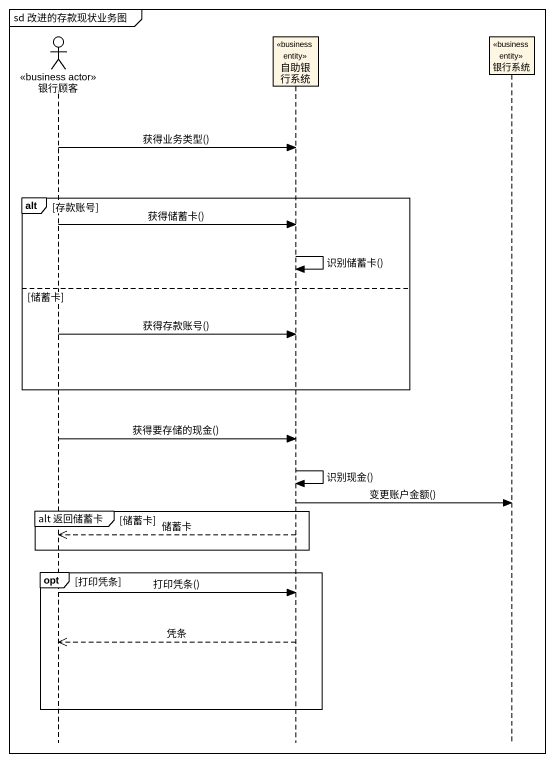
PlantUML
@startuml
mainframe sd 改进的存款现状业务图
hide footbox
actor 银行顾客 <<business actor>>
participant 自助银行系统 <<business entity>>
participant 银行系统 <<business entity>>

银行顾客 -> 自助银行系统 : 获得业务类型()
alt 存款账号
  银行顾客 -> 自助银行系统 : 获得储蓄卡()
  自助银行系统 -> 自助银行系统 : 识别储蓄卡()
else 储蓄卡
  银行顾客 -> 自助银行系统 : 获得存款账号()
end
银行顾客 -> 自助银行系统 : 获得要存储的现金()
自助银行系统 -> 自助银行系统 : 识别现金()
自助银行系统 -> 银行系统 : 变更账户金额()
group alt 返回储蓄卡 [储蓄卡]
  自助银行系统 -->> 银行顾客 : 储蓄卡
end
opt 打印凭条
  银行顾客 -> 自助银行系统 : 打印凭条()
  自助银行系统 -->> 银行顾客 : 凭条
end
@enduml
